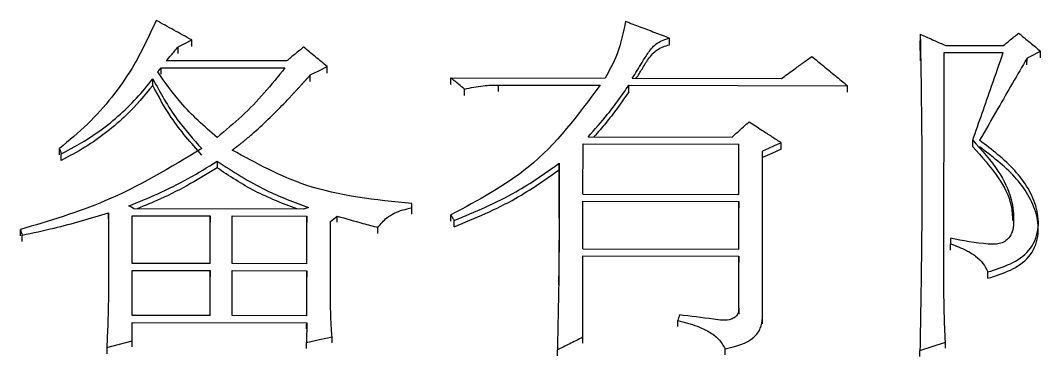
# Model space of a CAD drawing. Header units: millimetres. Extents: x 2384 to 4064, y 886 to 2074.
# Drawn here: x 2790.29 to 2796.8, y 1835.74 to 1837.89 of the extents above; entities that cross this region are included whole.
import ezdxf

# ---------------------------------------------------------------- set-up
doc = ezdxf.new("R2010")
doc.units = ezdxf.units.MM

msp = doc.modelspace()

# ---------------------------------------------------------------- linework, layer by layer
at = {"color": 7, "linetype": 'Continuous', "lineweight": 25}
for p, q in [((2794.4337, 1837.736), (2794.434, 1837.7779)), ((2796.0348, 1837.8016), (2796.0346, 1837.7597)), ((2796.0366, 1837.6322), (2796.0346, 1837.7593)), ((2796.197, 1837.7303), (2796.5648, 1837.7297)), ((2796.1847, 1836.2856), (2796.1862, 1837.686)), ((2796.1862, 1837.686), (2796.5648, 1837.6853)), ((2796.7159, 1837.6078), (2796.7162, 1837.6495)), ((2791.1882, 1837.547), (2791.1885, 1837.5885)), ((2791.1885, 1837.5885), (2791.9781, 1837.5871)), ((2791.989, 1837.6315), (2791.221, 1837.6329)), ((2791.1341, 1837.4761), (2791.1343, 1837.5176)), ((2792.1401, 1837.5009), (2792.1403, 1837.5424)), ((2793.0379, 1837.4815), (2793.0382, 1837.5229)), ((2793.0382, 1837.5229), (2794.0225, 1837.5211)), ((2794.1956, 1837.5208), (2795.1475, 1837.5191)), ((2793.1244, 1837.4103), (2793.1246, 1837.4517)), ((2793.3408, 1837.4361), (2793.341, 1837.4779)), ((2793.341, 1837.4779), (2793.99, 1837.4768)), ((2794.1737, 1837.435), (2794.1739, 1837.4764)), ((2794.1739, 1837.4764), (2795.5693, 1837.4739)), ((2793.914, 1837.1476), (2794.8334, 1837.1459)), ((2796.3692, 1837.0845), (2796.3695, 1837.1252)), ((2790.5387, 1837.0329), (2790.5389, 1837.0735)), ((2793.8811, 1836.7818), (2793.8815, 1837.1031)), ((2793.8815, 1837.1031), (2794.8766, 1837.1012)), ((2794.8763, 1836.78), (2794.8766, 1837.1012)), ((2795.0269, 1835.9918), (2795.028, 1837.0564)), ((2790.5494, 1836.9973), (2790.5497, 1837.0379)), ((2793.7297, 1836.938), (2793.7299, 1836.9786)), ((2793.8807, 1836.4331), (2793.8811, 1836.7372)), ((2793.8811, 1836.7818), (2794.8763, 1836.78)), ((2793.8811, 1836.7372), (2794.8763, 1836.7354)), ((2794.8759, 1836.4313), (2794.8763, 1836.7354)), ((2794.8763, 1836.7354), (2794.876, 1836.6953)), ((2790.8522, 1836.6623), (2790.8516, 1836.1609)), ((2790.8519, 1836.6223), (2790.8522, 1836.6623)), ((2792.0962, 1836.6868), (2791.0144, 1836.6888)), ((2792.1287, 1836.6957), (2792.0962, 1836.6868)), ((2792.7883, 1836.6545), (2792.7885, 1836.6945)), ((2792.7885, 1836.6945), (2792.7885, 1836.7213)), ((2791.0032, 1836.3399), (2791.0036, 1836.6441)), ((2791.0036, 1836.6441), (2791.5012, 1836.6432)), ((2791.5008, 1836.339), (2791.5012, 1836.6432)), ((2791.5012, 1836.6432), (2791.5009, 1836.6033)), ((2791.6415, 1836.3387), (2791.6418, 1836.643)), ((2791.6418, 1836.643), (2792.1178, 1836.6421)), ((2792.1174, 1836.3378), (2792.1178, 1836.6421)), ((2792.1178, 1836.6421), (2792.1175, 1836.6022)), ((2792.2687, 1836.1404), (2792.2692, 1836.6061)), ((2793.037, 1836.6086), (2793.0372, 1836.6494)), ((2793.0586, 1836.5737), (2793.0588, 1836.6136)), ((2796.7868, 1836.5874), (2796.787, 1836.6276)), ((2790.2893, 1836.5163), (2790.2895, 1836.556)), ((2792.5718, 1836.5299), (2792.572, 1836.5697)), ((2790.3001, 1836.4805), (2790.3003, 1836.5202)), ((2796.2279, 1836.425), (2796.2281, 1836.4646)), ((2796.2282, 1836.5004), (2796.228, 1836.4607)), ((2796.2282, 1836.5004), (2796.2281, 1836.4646)), ((2793.8807, 1836.4331), (2794.8759, 1836.4313)), ((2791.5008, 1836.339), (2791.0032, 1836.3399)), ((2792.1174, 1836.3378), (2791.6415, 1836.3387)), ((2793.8801, 1835.8682), (2793.8807, 1836.3883)), ((2793.8807, 1836.3883), (2794.8759, 1836.3865)), ((2794.8755, 1836.0549), (2794.8759, 1836.3865)), ((2794.8759, 1836.3865), (2794.8757, 1836.3471)), ((2791.0029, 1836.0081), (2791.0032, 1836.2951)), ((2791.0032, 1836.2951), (2791.5008, 1836.2942)), ((2791.5005, 1836.0072), (2791.5008, 1836.2942)), ((2791.5008, 1836.2942), (2791.5006, 1836.2549)), ((2791.6411, 1836.007), (2791.6414, 1836.2939)), ((2791.6414, 1836.2939), (2792.1174, 1836.2931)), ((2792.1171, 1836.0061), (2792.1174, 1836.2931)), ((2792.1174, 1836.2931), (2792.1172, 1836.2538)), ((2796.4657, 1836.2458), (2796.4659, 1836.2851)), ((2791.5005, 1836.0072), (2791.0029, 1836.0081)), ((2794.8755, 1836.0549), (2794.8753, 1836.0149)), ((2791.0027, 1835.8465), (2791.0028, 1835.9632)), ((2791.0028, 1835.9632), (2792.117, 1835.9612)), ((2792.1171, 1836.0061), (2791.6411, 1836.007)), ((2792.117, 1835.9612), (2792.1169, 1835.8355)), ((2795.0267, 1835.953), (2795.0269, 1835.9918)), ((2792.1167, 1835.797), (2792.1169, 1835.8355)), ((2796.0327, 1835.7834), (2796.195, 1835.837)), ((2793.7176, 1835.7492), (2793.7178, 1835.7876)), ((2796.0325, 1835.745), (2796.0327, 1835.7834))]:
    msp.add_line(p, q, dxfattribs=at)
at = {"color": 7, "linetype": 'Continuous', "lineweight": 25, "flags": 128}
for points in [[(2791.2965, 1837.6798), (2791.2967, 1837.703), (2791.2968, 1837.7216)], [(2791.2968, 1837.7216), (2791.3401, 1837.7437), (2791.3834, 1837.7658)], [(2791.3831, 1837.7239), (2791.3833, 1837.7472), (2791.3834, 1837.7658)], [(2796.8027, 1837.6937), (2796.7595, 1837.6716), (2796.7378, 1837.6605), (2796.7162, 1837.6495)], [(2796.8025, 1837.6519), (2796.8026, 1837.6752), (2796.8027, 1837.6937)], [(2791.1668, 1837.562), (2791.1776, 1837.5752), (2791.1885, 1837.5885)], [(2792.1403, 1837.5424), (2792.1945, 1837.5689), (2792.2486, 1837.5955)], [(2792.2483, 1837.5539), (2792.2485, 1837.577), (2792.2486, 1837.5955)], [(2795.5691, 1837.4325), (2795.5692, 1837.4554), (2795.5693, 1837.4739)], [(2794.8764, 1837.0605), (2794.8765, 1837.083), (2794.8766, 1837.1012)], [(2795.1469, 1837.0682), (2795.0873, 1837.0417), (2795.0278, 1837.0151)], [(2795.1471, 1837.1096), (2795.1022, 1837.0896), (2795.0651, 1837.073), (2795.028, 1837.0564)], [(2795.1469, 1837.0682), (2795.147, 1837.0914), (2795.1471, 1837.1096)], [(2791.5449, 1836.9914), (2791.5448, 1836.9809), (2791.5448, 1836.9704), (2791.5446, 1836.9509)], [(2791.0144, 1836.6888), (2790.9982, 1836.6978), (2790.982, 1836.7067)], [(2792.2692, 1836.6061), (2792.2908, 1836.6239), (2792.3125, 1836.6417)], [(2792.3122, 1836.6018), (2792.3124, 1836.6238), (2792.3125, 1836.6417)], [(2792.1168, 1835.9225), (2792.1169, 1835.9436), (2792.117, 1835.9612)], [(2794.4858, 1835.9361), (2794.4859, 1835.9511), (2794.486, 1835.963), (2794.486, 1835.9748)], [(2790.8404, 1835.8019), (2790.9216, 1835.8242), (2791.0027, 1835.8465)], [(2791.0025, 1835.808), (2791.0026, 1835.829), (2791.0027, 1835.8465)], [(2792.1169, 1835.8355), (2792.198, 1835.8533), (2792.2792, 1835.8711)], [(2792.279, 1835.8326), (2792.2791, 1835.8536), (2792.2792, 1835.8711)], [(2793.8799, 1835.8296), (2793.88, 1835.8507), (2793.8801, 1835.8682)], [(2796.1948, 1835.7985), (2796.1949, 1835.8195), (2796.195, 1835.837)], [(2790.8404, 1835.8019), (2790.8403, 1835.7796), (2790.8402, 1835.7634)], [(2794.7885, 1835.7562), (2794.7885, 1835.7664), (2794.7886, 1835.7778), (2794.7887, 1835.7946)]]:
    msp.add_lwpolyline(points, dxfattribs=at)
at = {"color": 7, "linetype": 'Continuous', "lineweight": 25}
for points, knots in [([(2791.1563, 1837.8904), (2791.1085, 1837.7873), (2791.0295, 1837.6168), (2790.876, 1837.3976), (2790.7211, 1837.2248), (2790.5998, 1837.1241), (2790.5389, 1837.0735)], [0, 0, 0, 0, 0.33491, 0.554084, 0.775731, 1, 1, 1, 1]), ([(2791.3834, 1837.7658), (2791.3455, 1837.7866), (2791.2698, 1837.8281), (2791.1942, 1837.8696), (2791.1563, 1837.8904)], [0, 0, 0, 0, 0.5, 1, 1, 1, 1]), ([(2794.1526, 1837.8849), (2794.1386, 1837.8144), (2794.1133, 1837.6877), (2794.0504, 1837.5723), (2794.0225, 1837.5211)], [0, 0, 0, 0, 0.5568672, 1, 1, 1, 1]), ([(2794.1527, 1837.8849), (2794.1834, 1837.8732), (2794.2457, 1837.8496), (2794.3394, 1837.8139), (2794.4024, 1837.7899), (2794.4339, 1837.7779)], [0, 0, 0, 0, 0.328015, 0.664007, 1, 1, 1, 1]), ([(2794.1956, 1837.5208), (2794.2166, 1837.5546), (2794.2513, 1837.6102), (2794.298, 1837.6879), (2794.3508, 1837.7515), (2794.4059, 1837.769), (2794.4339, 1837.7779)], [0, 0, 0, 0, 0.334928, 0.552034, 0.77193, 1, 1, 1, 1]), ([(2796.0348, 1837.8016), (2796.0401, 1837.4741), (2796.0481, 1836.9756), (2796.0413, 1836.3017), (2796.0356, 1835.9562), (2796.0327, 1835.7834)], [0, 0, 0, 0, 0.489068, 0.74452, 1, 1, 1, 1]), ([(2796.0348, 1837.8016), (2796.0498, 1837.795), (2796.0798, 1837.7819), (2796.1339, 1837.7581), (2796.173, 1837.7409), (2796.197, 1837.7303)], [0, 0, 0, 0, 0.277504, 0.555008, 1, 1, 1, 1]), ([(2796.5648, 1837.7297), (2796.5772, 1837.7398), (2796.5996, 1837.7581), (2796.6321, 1837.7847), (2796.6522, 1837.8011), (2796.6622, 1837.8094)], [0, 0, 0, 0, 0.3807691, 0.6903845, 1, 1, 1, 1]), ([(2796.6622, 1837.8094), (2796.6746, 1837.7992), (2796.6993, 1837.7789), (2796.7461, 1837.7403), (2796.7806, 1837.712), (2796.8027, 1837.6937)], [0, 0, 0, 0, 0.263606, 0.527213, 1, 1, 1, 1]), ([(2791.221, 1837.6329), (2791.2312, 1837.6448), (2791.2489, 1837.6656), (2791.2742, 1837.6952), (2791.2892, 1837.7128), (2791.2968, 1837.7216)], [0, 0, 0, 0, 0.40396, 0.701979, 1, 1, 1, 1]), ([(2792.0973, 1837.7201), (2792.0792, 1837.7053), (2792.0431, 1837.6758), (2792.007, 1837.6463), (2791.989, 1837.6315)], [0, 0, 0, 0, 0.500001, 1, 1, 1, 1]), ([(2792.2486, 1837.5955), (2792.2233, 1837.6163), (2792.1729, 1837.6578), (2792.1225, 1837.6993), (2792.0973, 1837.7201)], [0, 0, 0, 0, 0.500001, 1, 1, 1, 1]), ([(2794.2213, 1837.5208), (2794.2336, 1837.5405), (2794.2595, 1837.5821), (2794.2977, 1837.6458), (2794.3506, 1837.7093), (2794.4056, 1837.7267), (2794.4336, 1837.7356)], [0, 0, 0, 0, 0.22773, 0.479747, 0.73506, 1, 1, 1, 1]), ([(2795.1475, 1837.5191), (2795.1735, 1837.538), (2795.219, 1837.5711), (2795.2839, 1837.6184), (2795.3229, 1837.6467), (2795.3424, 1837.6609)], [0, 0, 0, 0, 0.400148, 0.700074, 1, 1, 1, 1]), ([(2795.3424, 1837.6609), (2795.3671, 1837.6405), (2795.4172, 1837.5992), (2795.4929, 1837.5369), (2795.5439, 1837.4949), (2795.5693, 1837.4739)], [0, 0, 0, 0, 0.32637, 0.663185, 1, 1, 1, 1]), ([(2796.3695, 1837.1252), (2796.3896, 1837.183), (2796.4298, 1837.2987), (2796.4949, 1837.4854), (2796.5399, 1837.6141), (2796.5648, 1837.6853)], [0, 0, 0, 0, 0.309196, 0.61839, 1, 1, 1, 1]), ([(2796.7162, 1837.6495), (2796.6852, 1837.596), (2796.6231, 1837.4889), (2796.522, 1837.3142), (2796.4518, 1837.1928), (2796.4127, 1837.1252)], [0, 0, 0, 0, 0.306625, 0.61325, 1, 1, 1, 1]), ([(2791.9781, 1837.5871), (2791.9351, 1837.5335), (2791.8495, 1837.4268), (2791.7058, 1837.277), (2791.5987, 1837.1878), (2791.545, 1837.143)], [0, 0, 0, 0, 0.334945, 0.666222, 1, 1, 1, 1]), ([(2790.5497, 1837.0379), (2790.6282, 1837.0809), (2790.7568, 1837.1514), (2790.9132, 1837.2764), (2791.033, 1837.3908), (2791.1006, 1837.4755), (2791.1343, 1837.5176)], [0, 0, 0, 0, 0.345122, 0.565624, 0.783909, 1, 1, 1, 1]), ([(2791.1343, 1837.5176), (2791.1826, 1837.4291), (2791.2693, 1837.2703), (2791.3928, 1837.1329), (2791.4475, 1837.072)], [0, 0, 0, 0, 0.556747, 1, 1, 1, 1]), ([(2791.545, 1837.143), (2791.4638, 1837.2144), (2791.3197, 1837.341), (2791.2133, 1837.4948), (2791.1668, 1837.562)], [0, 0, 0, 0, 0.56355, 1, 1, 1, 1]), ([(2791.6423, 1837.0626), (2791.6446, 1837.0644), (2791.6482, 1837.0671), (2791.6529, 1837.0707), (2791.6576, 1837.0744), (2791.6624, 1837.078), (2791.6671, 1837.0816), (2791.6706, 1837.0843), (2791.6753, 1837.088), (2791.68, 1837.0916), (2791.6847, 1837.0953), (2791.6883, 1837.098), (2791.6918, 1837.1008), (2791.6965, 1837.1044), (2791.7023, 1837.109), (2791.7081, 1837.1137), (2791.7162, 1837.1202), (2791.7404, 1837.1399), (2791.7987, 1837.1903), (2791.859, 1837.2468), (2791.9347, 1837.3209), (2791.9776, 1837.3653), (2792.0136, 1837.4037), (2792.0216, 1837.4123), (2792.0296, 1837.4209), (2792.0376, 1837.4295), (2792.0435, 1837.4359), (2792.0495, 1837.4424), (2792.0574, 1837.451), (2792.0653, 1837.4596), (2792.0732, 1837.4683), (2792.0791, 1837.4748), (2792.084, 1837.4802), (2792.0879, 1837.4845), (2792.0919, 1837.4888), (2792.0958, 1837.4932), (2792.0997, 1837.4975), (2792.1027, 1837.5007), (2792.1066, 1837.5051), (2792.1105, 1837.5094), (2792.1145, 1837.5137), (2792.1174, 1837.517), (2792.1203, 1837.5203), (2792.1243, 1837.5246), (2792.1282, 1837.5289), (2792.1321, 1837.5333), (2792.1358, 1837.5374), (2792.1386, 1837.5404), (2792.1403, 1837.5424)], [0, 0, 0, 0, 0.012725, 0.019102, 0.025479, 0.038233, 0.04461, 0.050987, 0.057364, 0.070118, 0.076495, 0.082872, 0.089249, 0.095626, 0.10838, 0.121135, 0.127512, 0.15302, 0.255073, 0.459194, 0.510211, 0.714315, 0.727069, 0.739823, 0.765331, 0.778085, 0.79084, 0.803594, 0.816348, 0.841856, 0.85461, 0.867364, 0.880118, 0.886495, 0.892872, 0.905626, 0.912003, 0.91838, 0.924757, 0.937511, 0.943888, 0.950265, 0.956642, 0.963019, 0.975773, 0.98215, 0.988527, 1, 1, 1, 1]), ([(2793.1246, 1837.4517), (2793.1123, 1837.4618), (2793.0917, 1837.4788), (2793.0629, 1837.5026), (2793.0464, 1837.5162), (2793.0382, 1837.5229)], [0, 0, 0, 0, 0.42836, 0.71418, 1, 1, 1, 1]), ([(2791.1341, 1837.4756), (2791.0807, 1837.4112), (2790.9924, 1837.3045), (2790.8423, 1837.1763), (2790.7028, 1837.078), (2790.6007, 1837.0238), (2790.5494, 1836.9966)], [0, 0, 0, 0, 0.334608, 0.554057, 0.775919, 1, 1, 1, 1]), ([(2791.4473, 1837.0306), (2791.3786, 1837.1086), (2791.2565, 1837.247), (2791.1713, 1837.4061), (2791.1341, 1837.4756)], [0, 0, 0, 0, 0.563004, 1, 1, 1, 1]), ([(2793.99, 1837.4768), (2793.8512, 1837.2888), (2793.5998, 1836.9483), (2793.2113, 1836.7419), (2793.0372, 1836.6494)], [0, 0, 0, 0, 0.551948, 1, 1, 1, 1]), ([(2793.1246, 1837.4517), (2793.1644, 1837.4604), (2793.2355, 1837.4761), (2793.3087, 1837.4774), (2793.341, 1837.4779)], [0, 0, 0, 0, 0.558835, 1, 1, 1, 1]), ([(2793.914, 1837.1476), (2793.9563, 1837.1949), (2794.0244, 1837.271), (2794.1089, 1837.3822), (2794.1522, 1837.445), (2794.1739, 1837.4764)], [0, 0, 0, 0, 0.451239, 0.725379, 1, 1, 1, 1]), ([(2794.1737, 1837.4345), (2794.1374, 1837.3826), (2794.0795, 1837.2996), (2794.0026, 1837.2054), (2793.9638, 1837.1622), (2793.9505, 1837.1475)], [0, 0, 0, 0, 0.525062, 0.837836, 1, 1, 1, 1]), ([(2794.8334, 1837.1459), (2794.8452, 1837.1565), (2794.8692, 1837.1782), (2794.9053, 1837.2108), (2794.9296, 1837.2327), (2794.9417, 1837.2437)], [0, 0, 0, 0, 0.327554, 0.663777, 1, 1, 1, 1]), ([(2794.9417, 1837.2437), (2794.9688, 1837.226), (2795.0166, 1837.1948), (2795.0851, 1837.1501), (2795.1264, 1837.1231), (2795.1471, 1837.1096)], [0, 0, 0, 0, 0.395864, 0.697932, 1, 1, 1, 1]), ([(2796.3695, 1837.1252), (2796.4276, 1837.0614), (2796.531, 1836.948), (2796.6213, 1836.7644), (2796.6333, 1836.6296), (2796.626, 1836.5454), (2796.6033, 1836.5046), (2796.5749, 1836.478), (2796.5291, 1836.4605), (2796.4098, 1836.464), (2796.3076, 1836.4845), (2796.2282, 1836.5004)], [0, 0, 0, 0, 0.23749, 0.42213, 0.564767, 0.621672, 0.660734, 0.693271, 0.725998, 0.787152, 1, 1, 1, 1]), ([(2796.4659, 1836.2851), (2796.5148, 1836.3002), (2796.6112, 1836.33), (2796.7393, 1836.4153), (2796.7967, 1836.5514), (2796.7794, 1836.738), (2796.6485, 1836.9468), (2796.4923, 1837.0649), (2796.4127, 1837.1252)], [0, 0, 0, 0, 0.127311, 0.25064, 0.376347, 0.501102, 0.745819, 1, 1, 1, 1]), ([(2791.4475, 1837.072), (2791.2465, 1836.9508), (2790.8847, 1836.7328), (2790.4727, 1836.6104), (2790.2895, 1836.556)], [0, 0, 0, 0, 0.555577, 1, 1, 1, 1]), ([(2790.5389, 1837.0735), (2790.5407, 1837.0676), (2790.5443, 1837.0557), (2790.5479, 1837.0438), (2790.5497, 1837.0379)], [0, 0, 0, 0, 0.5006573, 1, 1, 1, 1]), ([(2792.7885, 1836.7213), (2792.557, 1836.7446), (2792.1473, 1836.7857), (2791.7954, 1836.9786), (2791.6423, 1837.0626)], [0, 0, 0, 0, 0.56492, 1, 1, 1, 1]), ([(2796.3692, 1837.0838), (2796.4268, 1837.02), (2796.5289, 1836.9066), (2796.6173, 1836.7408), (2796.6223, 1836.6444), (2796.624, 1836.6127)], [0, 0, 0, 0, 0.463559, 0.823135, 1, 1, 1, 1]), ([(2796.4657, 1836.2448), (2796.5146, 1836.2599), (2796.6109, 1836.2896), (2796.739, 1836.3748), (2796.7965, 1836.5107), (2796.7791, 1836.6971), (2796.6482, 1836.9056), (2796.4921, 1837.0236), (2796.4125, 1837.0837)], [0, 0, 0, 0, 0.127389, 0.250753, 0.376419, 0.501111, 0.745773, 1, 1, 1, 1]), ([(2790.982, 1836.7067), (2791.0443, 1836.7319), (2791.1736, 1836.7841), (2791.3621, 1836.8791), (2791.4838, 1836.9539), (2791.5448, 1836.9914)], [0, 0, 0, 0, 0.317051, 0.657515, 1, 1, 1, 1]), ([(2791.5449, 1836.9915), (2791.6467, 1836.9258), (2791.8297, 1836.8078), (2792.0368, 1836.7302), (2792.1287, 1836.6958)], [0, 0, 0, 0, 0.5565321, 1, 1, 1, 1]), ([(2791.5446, 1836.9502), (2791.4888, 1836.9156), (2791.3722, 1836.8434), (2791.2015, 1836.7567), (2791.0851, 1836.709), (2791.0358, 1836.6888)], [0, 0, 0, 0, 0.346002, 0.722833, 1, 1, 1, 1]), ([(2792.0539, 1836.6869), (2791.9631, 1836.7221), (2791.7823, 1836.7921), (2791.6236, 1836.8977), (2791.5446, 1836.9502)], [0, 0, 0, 0, 0.502107, 1, 1, 1, 1]), ([(2793.0586, 1836.5729), (2793.1931, 1836.6287), (2793.4318, 1836.7278), (2793.6391, 1836.8736), (2793.7296, 1836.9373)], [0, 0, 0, 0, 0.563449, 1, 1, 1, 1]), ([(2793.0588, 1836.6136), (2793.1933, 1836.6695), (2793.432, 1836.7688), (2793.6393, 1836.9148), (2793.7299, 1836.9785)], [0, 0, 0, 0, 0.5634054, 1, 1, 1, 1]), ([(2793.7299, 1836.9785), (2793.7295, 1836.874), (2793.7288, 1836.6651), (2793.7284, 1836.2684), (2793.7219, 1835.9755), (2793.7178, 1835.7876)], [0, 0, 0, 0, 0.263974, 0.527948, 1, 1, 1, 1]), ([(2793.7287, 1836.6284), (2793.7289, 1836.6799), (2793.7291, 1836.7572), (2793.7294, 1836.8601), (2793.7296, 1836.9116), (2793.7297, 1836.9373)], [0, 0, 0, 0, 0.499765, 0.749882, 1, 1, 1, 1]), ([(2790.3003, 1836.5202), (2790.3683, 1836.5347), (2790.4954, 1836.5617), (2790.6792, 1836.6102), (2790.7945, 1836.6449), (2790.8522, 1836.6623)], [0, 0, 0, 0, 0.365104, 0.682344, 1, 1, 1, 1]), ([(2792.572, 1836.5697), (2792.5895, 1836.5912), (2792.6186, 1836.6269), (2792.6762, 1836.6612), (2792.7305, 1836.6824), (2792.7691, 1836.6904), (2792.7885, 1836.6945)], [0, 0, 0, 0, 0.330275, 0.550122, 0.773937, 1, 1, 1, 1]), ([(2793.729, 1836.6878), (2793.7286, 1836.6066), (2793.728, 1836.4599), (2793.7266, 1836.297), (2793.7253, 1836.2179), (2793.7251, 1836.2021)], [0, 0, 0, 0, 0.497466, 0.899335, 1, 1, 1, 1]), ([(2792.3125, 1836.6417), (2792.367, 1836.6259), (2792.4531, 1836.6008), (2792.5401, 1836.5781), (2792.572, 1836.5697)], [0, 0, 0, 0, 0.632425, 1, 1, 1, 1]), ([(2793.0372, 1836.6493), (2793.0408, 1836.6434), (2793.048, 1836.6315), (2793.0552, 1836.6196), (2793.0588, 1836.6136)], [0, 0, 0, 0, 0.500751, 1, 1, 1, 1]), ([(2793.7287, 1836.6282), (2793.7286, 1836.5939), (2793.7284, 1836.5422), (2793.728, 1836.4799), (2793.7278, 1836.4502), (2793.7277, 1836.4365), (2793.7277, 1836.4323), (2793.7277, 1836.4316), (2793.7277, 1836.4314), (2793.7277, 1836.4314), (2793.7277, 1836.4314)], [0, 0, 0, 0, 0.513943, 0.774294, 0.919323, 0.982248, 0.991202, 0.997355, 0.999541, 1, 1, 1, 1]), ([(2790.2895, 1836.556), (2790.2913, 1836.55), (2790.2949, 1836.5381), (2790.2985, 1836.5262), (2790.3003, 1836.5202)], [0, 0, 0, 0, 0.500003, 1, 1, 1, 1]), ([(2796.2281, 1836.4646), (2796.2626, 1836.4519), (2796.319, 1836.4311), (2796.3889, 1836.3885), (2796.4378, 1836.3422), (2796.4566, 1836.304), (2796.4659, 1836.2851)], [0, 0, 0, 0, 0.348649, 0.570981, 0.788219, 1, 1, 1, 1]), ([(2796.195, 1835.837), (2796.1923, 1835.8997), (2796.1876, 1836.0058), (2796.1853, 1836.1554), (2796.1849, 1836.2422), (2796.1847, 1836.2856)], [0, 0, 0, 0, 0.419118, 0.709539, 1, 1, 1, 1]), ([(2790.8516, 1836.1609), (2790.8512, 1836.1267), (2790.8505, 1836.0581), (2790.847, 1835.9385), (2790.8429, 1835.853), (2790.8404, 1835.8019)], [0, 0, 0, 0, 0.286353, 0.572707, 1, 1, 1, 1]), ([(2792.2792, 1835.8711), (2792.2768, 1835.9022), (2792.2722, 1835.9626), (2792.2696, 1836.0524), (2792.269, 1836.111), (2792.2687, 1836.1404)], [0, 0, 0, 0, 0.346721, 0.673286, 1, 1, 1, 1]), ([(2794.4969, 1836.0107), (2794.4951, 1836.0047), (2794.4914, 1835.9928), (2794.4878, 1835.9808), (2794.486, 1835.9748)], [0, 0, 0, 0, 0.499999, 1, 1, 1, 1]), ([(2794.8756, 1836.0549), (2794.8748, 1836.0413), (2794.8736, 1836.0194), (2794.8528, 1835.9949), (2794.8027, 1835.9699), (2794.6765, 1835.9897), (2794.5683, 1836.0024), (2794.4969, 1836.0107)], [0, 0, 0, 0, 0.100649, 0.162017, 0.226226, 0.489486, 1, 1, 1, 1]), ([(2794.486, 1835.9748), (2794.5281, 1835.9644), (2794.5971, 1835.9472), (2794.6848, 1835.9061), (2794.7508, 1835.8599), (2794.7762, 1835.8161), (2794.7887, 1835.7946)], [0, 0, 0, 0, 0.3484544, 0.571203, 0.7891247, 1, 1, 1, 1]), ([(2794.7887, 1835.7946), (2794.8568, 1835.8101), (2794.9502, 1835.8314), (2795.0192, 1835.9238), (2795.0243, 1835.9693), (2795.0269, 1835.9918)], [0, 0, 0, 0, 0.57516, 0.790026, 1, 1, 1, 1]), ([(2793.8801, 1835.8682), (2793.8655, 1835.8609), (2793.8362, 1835.8464), (2793.7821, 1835.8195), (2793.7426, 1835.7999), (2793.7178, 1835.7876)], [0, 0, 0, 0, 0.270793, 0.541585, 1, 1, 1, 1])]:
    msp.add_open_spline(points, degree=3, knots=knots, dxfattribs=at)

doc.saveas('drawing.dxf')
